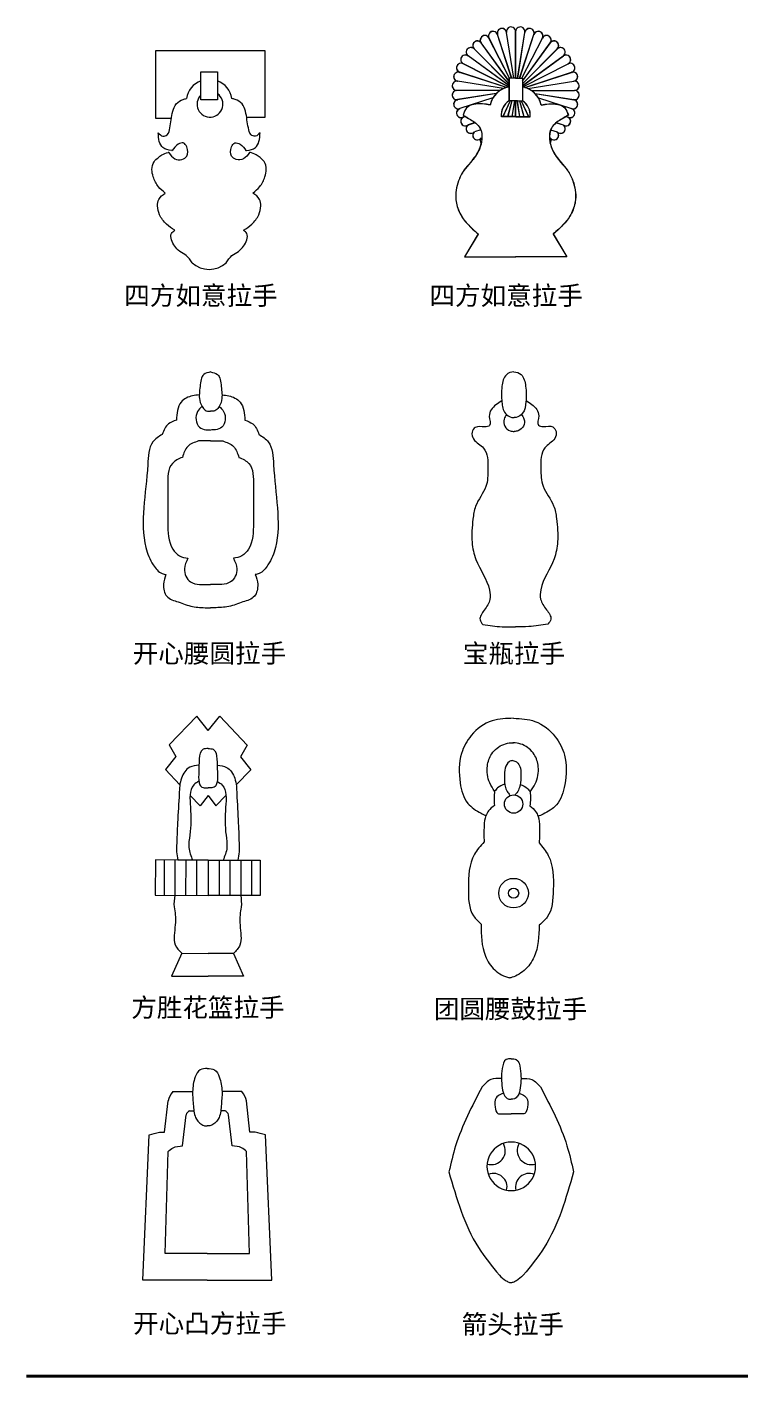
# Model space of a CAD drawing. Header units: millimetres. Extents: x -51923 to -51163, y -26833 to -26390.
# Drawn here: x -51416.6 to -51302.3, y -26832.9 to -26616.9 of the extents above; entities that cross this region are included whole.
import ezdxf

# ---------------------------------------------------------------- set-up
doc = ezdxf.new("R2010")
doc.units = ezdxf.units.MM
doc.header["$LTSCALE"] = 0.35
doc.styles.add('样式 1', font='simhei.ttf')

msp = doc.modelspace()

# ---------------------------------------------------------------- linework, layer by layer
at = {"lineweight": 13}
for p, q in [((-51338.68, -26625.07), (-51339.84, -26617.73)), ((-51338.67, -26625.08), (-51339.83, -26617.75)), ((-51338.37, -26625.07), (-51338.37, -26617.62)), ((-51338.35, -26625.08), (-51338.35, -26617.63)), ((-51338.06, -26625.07), (-51336.9, -26617.73)), ((-51338.04, -26625.08), (-51336.88, -26617.75)), ((-51339.44, -26625.56), (-51343.9, -26619.41)), ((-51339.42, -26625.57), (-51343.89, -26619.43)), ((-51339.37, -26625.07), (-51342.64, -26618.64)), ((-51339.35, -26625.08), (-51342.63, -26618.66)), ((-51339.01, -26625.07), (-51341.28, -26618.08)), ((-51338.99, -26625.08), (-51341.26, -26618.09)), ((-51337.73, -26625.07), (-51335.46, -26618.08)), ((-51337.72, -26625.08), (-51335.45, -26618.09)), ((-51337.37, -26625.07), (-51334.1, -26618.64)), ((-51337.36, -26625.08), (-51334.08, -26618.66)), ((-51337.3, -26625.56), (-51332.84, -26619.41)), ((-51337.29, -26625.57), (-51332.82, -26619.43)), ((-51395.97, -26620.63), (-51378.5, -26620.63)), ((-51395.97, -26631.5), (-51395.97, -26620.63)), ((-51378.5, -26620.63), (-51378.5, -26631.38)), ((-51339.44, -26626.25), (-51345.98, -26621.5)), ((-51339.42, -26626.27), (-51345.97, -26621.51)), ((-51339.44, -26625.96), (-51345.02, -26620.37)), ((-51339.42, -26625.97), (-51345.01, -26620.39)), ((-51337.3, -26625.96), (-51331.72, -26620.37)), ((-51337.3, -26626.25), (-51330.76, -26621.5)), ((-51337.29, -26625.97), (-51331.7, -26620.39)), ((-51337.29, -26626.27), (-51330.74, -26621.51)), ((-51388.75, -26624.03), (-51386.08, -26624.03)), ((-51388.75, -26628.53), (-51388.75, -26624.03)), ((-51386.08, -26624.03), (-51386.08, -26628.53)), ((-51339.86, -26626.54), (-51347.32, -26624.12)), ((-51339.85, -26626.56), (-51347.3, -26624.14)), ((-51339.5, -26626.45), (-51346.75, -26622.75)), ((-51339.48, -26626.47), (-51346.74, -26622.77)), ((-51337.24, -26626.45), (-51329.99, -26622.75)), ((-51337.23, -26626.47), (-51329.97, -26622.77)), ((-51336.88, -26626.54), (-51329.42, -26624.12)), ((-51336.86, -26626.56), (-51329.41, -26624.14)), ((-51340.31, -26626.72), (-51347.66, -26625.55)), ((-51340.29, -26626.74), (-51347.65, -26625.57)), ((-51338.37, -26625.07), (-51339.44, -26625.07)), ((-51339.44, -26625.07), (-51339.44, -26628.71)), ((-51338.35, -26625.08), (-51339.42, -26625.08)), ((-51339.42, -26625.08), (-51339.42, -26628.72)), ((-51338.37, -26625.07), (-51337.3, -26625.07)), ((-51338.35, -26625.08), (-51337.29, -26625.08)), ((-51337.3, -26625.07), (-51337.3, -26628.71)), ((-51337.29, -26625.08), (-51337.29, -26628.72)), ((-51336.41, -26626.72), (-51329.08, -26625.55)), ((-51336.4, -26626.73), (-51329.06, -26625.57)), ((-51386.08, -26628.53), (-51388.75, -26628.53)), ((-51340.89, -26627.03), (-51347.78, -26627.03)), ((-51340.87, -26627.04), (-51347.76, -26627.04)), ((-51341.48, -26627.52), (-51347.66, -26628.5)), ((-51341.46, -26627.54), (-51347.65, -26628.52)), ((-51342.01, -26628.21), (-51347.32, -26629.93)), ((-51342, -26628.23), (-51347.3, -26629.95)), ((-51339.25, -26628.71), (-51340.43, -26631.23)), ((-51339.24, -26628.72), (-51340.41, -26631.25)), ((-51338.99, -26628.71), (-51339.66, -26631.23)), ((-51338.98, -26628.72), (-51339.64, -26631.25)), ((-51338.1, -26628.71), (-51339.44, -26628.71)), ((-51338.09, -26628.72), (-51339.42, -26628.72)), ((-51338.58, -26628.71), (-51338.97, -26631.23)), ((-51338.56, -26628.72), (-51338.96, -26631.25)), ((-51338.37, -26631.23), (-51338.37, -26628.71)), ((-51338.37, -26628.71), (-51337.3, -26628.71)), ((-51338.35, -26631.25), (-51338.35, -26628.72)), ((-51338.35, -26628.72), (-51337.29, -26628.72)), ((-51338.16, -26628.71), (-51337.77, -26631.23)), ((-51338.15, -26628.72), (-51337.75, -26631.25)), ((-51337.75, -26628.71), (-51337.08, -26631.23)), ((-51337.73, -26628.72), (-51337.07, -26631.25)), ((-51337.49, -26628.71), (-51336.31, -26631.23)), ((-51337.47, -26628.72), (-51336.3, -26631.25)), ((-51335.85, -26627.03), (-51328.96, -26627.03)), ((-51335.84, -26627.04), (-51328.95, -26627.04)), ((-51335.26, -26627.52), (-51329.08, -26628.5)), ((-51335.25, -26627.54), (-51329.06, -26628.52)), ((-51334.73, -26628.21), (-51329.42, -26629.93)), ((-51334.71, -26628.23), (-51329.41, -26629.95)), ((-51393.44, -26631.5), (-51395.97, -26631.5)), ((-51378.5, -26631.38), (-51381.41, -26631.38)), ((-51346.44, -26631.2), (-51346.75, -26631.3)), ((-51346.42, -26631.21), (-51346.74, -26631.31)), ((-51344.86, -26632.19), (-51345.98, -26632.56)), ((-51344.84, -26632.21), (-51345.97, -26632.57)), ((-51338.37, -26631.23), (-51340.68, -26631.23)), ((-51338.35, -26631.25), (-51340.66, -26631.25)), ((-51338.37, -26631.23), (-51336.06, -26631.23)), ((-51338.35, -26631.25), (-51336.05, -26631.25)), ((-51331.88, -26632.19), (-51330.78, -26632.55)), ((-51331.86, -26632.21), (-51330.77, -26632.56)), ((-51330.3, -26631.2), (-51330, -26631.29)), ((-51330.29, -26631.21), (-51329.98, -26631.31)), ((-51343.96, -26633.32), (-51344.98, -26633.65)), ((-51343.95, -26633.34), (-51344.97, -26633.67)), ((-51332.78, -26633.33), (-51331.75, -26633.66)), ((-51332.77, -26633.34), (-51331.74, -26633.68)), ((-51344.38, -26650.01), (-51346.56, -26653.66)), ((-51344.36, -26650.03), (-51346.55, -26653.67)), ((-51332.36, -26650.01), (-51330.18, -26653.66)), ((-51332.35, -26650.03), (-51330.16, -26653.67)), ((-51346.56, -26653.66), (-51338.37, -26653.66)), ((-51346.55, -26653.67), (-51338.35, -26653.67)), ((-51330.18, -26653.66), (-51338.37, -26653.66)), ((-51330.16, -26653.67), (-51338.35, -26653.67)), ((-51389.41, -26727.23), (-51393.81, -26731.83)), ((-51387.56, -26729.54), (-51389.41, -26727.23)), ((-51387.56, -26729.54), (-51385.7, -26727.24)), ((-51385.7, -26727.24), (-51381.33, -26731.87)), ((-51393.81, -26731.83), (-51392.77, -26733.72)), ((-51381.33, -26731.87), (-51382.39, -26733.75)), ((-51392.77, -26733.72), (-51394.42, -26735.8)), ((-51382.39, -26733.75), (-51380.75, -26735.84)), ((-51394.42, -26735.8), (-51392.1, -26738.22)), ((-51380.75, -26735.84), (-51383.08, -26738.25)), ((-51390.47, -26739.93), (-51388.86, -26741.61)), ((-51387.56, -26739.94), (-51388.86, -26741.61)), ((-51387.56, -26739.94), (-51386.34, -26741.62)), ((-51384.72, -26739.94), (-51386.34, -26741.62)), ((-51391.81, -26765.2), (-51393.46, -26768.86)), ((-51391.81, -26765.2), (-51387.56, -26765.23)), ((-51383.53, -26765.23), (-51387.56, -26765.23)), ((-51383.53, -26765.23), (-51381.9, -26768.9)), ((-51393.46, -26768.86), (-51387.56, -26768.9)), ((-51381.9, -26768.9), (-51387.56, -26768.9)), ((-51393.25, -26787.37), (-51390.06, -26787.37)), ((-51382.17, -26787.37), (-51385.35, -26787.37)), ((-51394.54, -26793.83), (-51393.99, -26788.85)), ((-51390.54, -26790.46), (-51389.85, -26790.46)), ((-51384.88, -26790.46), (-51385.56, -26790.46)), ((-51380.88, -26793.83), (-51381.43, -26788.85)), ((-51391.66, -26796.07), (-51391.11, -26791.09)), ((-51383.75, -26796.07), (-51384.3, -26791.09)), ((-51398.01, -26817.58), (-51397.01, -26794.3)), ((-51377.4, -26817.58), (-51378.41, -26794.3)), ((-51394.47, -26813.27), (-51393.99, -26796.95)), ((-51380.94, -26813.27), (-51381.42, -26796.95)), ((-51387.71, -26813.27), (-51394.47, -26813.27)), ((-51387.71, -26813.27), (-51380.94, -26813.27)), ((-51387.71, -26817.58), (-51398.01, -26817.58)), ((-51387.71, -26817.58), (-51377.4, -26817.58))]:
    msp.add_line(p, q, dxfattribs=at)
at = {"lineweight": 40, "ltscale": 3}
for p, q in [((-51163.57, -26832.91), (-51416.66, -26832.91)), ((-51163.36, -26832.91), (-51416.45, -26832.91))]:
    msp.add_line(p, q, dxfattribs=at)
at = {"lineweight": 13}
for points in [[(-51387.18, -26683.17), (-51389.11, -26683.17)], [(-51387.18, -26683.17), (-51385.25, -26683.17)], [(-51387.56, -26750.31), (-51390.06, -26750.3), (-51392.42, -26750.28), (-51396, -26750.26), (-51396.03, -26755.91), (-51387.56, -26755.95)], [(-51394.6, -26750.27), (-51394.63, -26755.91)], [(-51392.88, -26750.28), (-51392.91, -26755.92)], [(-51391.15, -26750.29), (-51391.18, -26755.93)], [(-51389.43, -26750.3), (-51389.46, -26755.94)], [(-51387.56, -26750.31), (-51385.19, -26750.31), (-51382.83, -26750.31), (-51379.25, -26750.31), (-51379.25, -26755.95), (-51387.56, -26755.95)], [(-51387.55, -26750.31), (-51387.55, -26755.95)], [(-51385.82, -26750.31), (-51385.82, -26755.95)], [(-51384.1, -26750.31), (-51384.1, -26755.95)], [(-51382.37, -26750.31), (-51382.37, -26755.95)], [(-51380.65, -26750.31), (-51380.65, -26755.95)], [(-51340.97, -26790.94), (-51339.07, -26790.94)], [(-51337.17, -26790.94), (-51339.07, -26790.94)]]:
    msp.add_lwpolyline(points, dxfattribs=at)
for centre, radius in [((-51338.7, -26741.31), 1.47), ((-51338.7, -26755.58), 2.37), ((-51338.7, -26755.58), 0.812)]:
    msp.add_circle(centre, radius, dxfattribs=at)
for centre, radius, start, end in [((-51341.98, -26618.3), 0.741, 17.4831, 207.5169), ((-51341.97, -26618.32), 0.741, 17.4831, 207.5169), ((-51340.57, -26617.84), 0.741, 8.4831, 198.5169), ((-51340.56, -26617.86), 0.741, 8.4831, 198.5169), ((-51339.11, -26617.61), 0.741, 359.4831, 189.5169), ((-51337.63, -26617.61), 0.741, 350.4831, 180.5169), ((-51336.17, -26617.84), 0.741, 341.4831, 171.5169), ((-51336.15, -26617.86), 0.741, 341.4831, 171.5169), ((-51334.76, -26618.3), 0.741, 332.4831, 162.5169), ((-51334.74, -26618.32), 0.741, 332.4831, 162.5169), ((-51344.5, -26619.84), 0.741, 35.4831, 225.5169), ((-51344.49, -26619.86), 0.741, 35.4831, 225.5169), ((-51343.3, -26618.97), 0.741, 26.4831, 216.5169), ((-51343.29, -26618.99), 0.741, 26.4831, 216.5169), ((-51333.44, -26618.97), 0.741, 323.4831, 153.5169), ((-51333.42, -26618.99), 0.741, 323.4831, 153.5169), ((-51332.24, -26619.84), 0.741, 314.4831, 144.5169), ((-51332.22, -26619.86), 0.741, 314.4831, 144.5169), ((-51346.42, -26622.09), 0.741, 53.4831, 243.5169), ((-51346.41, -26622.11), 0.741, 53.4831, 243.5169), ((-51345.55, -26620.89), 0.741, 44.4831, 234.5169), ((-51345.54, -26620.91), 0.741, 44.4831, 234.5169), ((-51331.19, -26620.89), 0.741, 305.4831, 135.5169), ((-51331.17, -26620.91), 0.741, 305.4831, 135.5169), ((-51330.32, -26622.09), 0.741, 296.4831, 126.5169), ((-51330.3, -26622.11), 0.741, 296.4831, 126.5169), ((-51347.55, -26624.82), 0.741, 71.4831, 261.5169), ((-51347.54, -26624.84), 0.741, 71.4831, 261.5169), ((-51347.1, -26623.41), 0.741, 62.4831, 252.5169), ((-51347.08, -26623.43), 0.741, 62.4831, 252.5169), ((-51329.64, -26623.41), 0.741, 287.4831, 117.5169), ((-51329.63, -26623.43), 0.741, 287.4831, 117.5169), ((-51329.19, -26624.82), 0.741, 278.4831, 108.5169), ((-51329.17, -26624.84), 0.741, 278.4831, 108.5169), ((-51387.49, -26628.9), 3.61, 110.3146, 170.884), ((-51387.34, -26628.9), 3.61, 9.116, 69.6854), ((-51347.79, -26626.29), 0.741, 80.4831, 270.5169), ((-51347.77, -26626.3), 0.741, 80.4831, 270.5169), ((-51338.79, -26630.15), 3.76, 99.9664, 167.8922), ((-51338.77, -26630.17), 3.76, 99.9664, 167.8922), ((-51337.95, -26630.15), 3.76, 12.1078, 80.0336), ((-51337.94, -26630.17), 3.76, 12.1078, 80.0336), ((-51328.95, -26626.29), 0.741, 269.4831, 99.5169), ((-51328.94, -26626.3), 0.741, 269.4831, 99.5169), ((-51387.28, -26629.24), 2.07, 134.8869, 54.6435), ((-51347.79, -26627.77), 0.741, 89.4831, 279.5169), ((-51347.77, -26627.78), 0.741, 89.4831, 279.5169), ((-51347.55, -26629.23), 0.741, 98.4831, 288.5169), ((-51347.54, -26629.25), 0.741, 98.4831, 288.5169), ((-51338.07, -26630.95), 2.63, 121.4696, 186.2395), ((-51338.05, -26630.96), 2.63, 121.4696, 186.2395), ((-51338.67, -26630.95), 2.63, 353.7605, 58.5304), ((-51338.66, -26630.96), 2.63, 353.7605, 58.5304), ((-51329.19, -26629.23), 0.741, 251.4831, 81.5169), ((-51329.17, -26629.25), 0.741, 251.4831, 81.5169), ((-51328.95, -26627.77), 0.741, 260.4831, 90.5169), ((-51328.94, -26627.78), 0.741, 260.4831, 90.5169), ((-51347.1, -26630.64), 0.741, 107.4831, 297.5169), ((-51347.08, -26630.66), 0.741, 107.4831, 297.5169), ((-51329.64, -26630.64), 0.741, 242.4831, 72.5169), ((-51329.63, -26630.66), 0.741, 242.4831, 72.5169), ((-51346.42, -26631.96), 0.741, 116.4831, 306.5169), ((-51346.41, -26631.98), 0.741, 116.4831, 306.5169), ((-51345.55, -26633.16), 0.741, 125.4831, 315.5169), ((-51345.54, -26633.18), 0.741, 125.4831, 315.5169), ((-51331.19, -26633.16), 0.741, 224.4831, 54.5169), ((-51331.17, -26633.18), 0.741, 224.4831, 54.5169), ((-51330.32, -26631.96), 0.741, 233.4831, 63.5169), ((-51330.3, -26631.98), 0.741, 233.4831, 63.5169), ((-51344.5, -26634.21), 0.741, 134.4831, 324.5169), ((-51344.49, -26634.23), 0.741, 134.4831, 324.5169), ((-51343.3, -26635.08), 0.741, 143.4831, 217.5094), ((-51343.29, -26635.1), 0.741, 143.4831, 217.5094), ((-51333.44, -26635.08), 0.741, 322.4906, 36.5169), ((-51332.24, -26634.21), 0.741, 215.4831, 45.5169), ((-51333.42, -26635.1), 0.741, 322.4906, 36.5169), ((-51332.22, -26634.23), 0.741, 215.4831, 45.5169), ((-51393.93, -26637.03), 0.0844, 34.076, 107.6457), ((-51393.38, -26636.59), 0.0844, 259.4354, 324.1552), ((-51381.45, -26636.59), 0.0844, 215.8448, 280.5646), ((-51387.41, -26651.64), 4.05, 227.4545, 312.5455), ((-51390.32, -26789.76), 3.78, 140.7777, 166.019), ((-51385.09, -26789.76), 3.78, 13.981, 39.2223), ((-51390.09, -26791.44), 1.08, 114.4066, 161.2592), ((-51385.32, -26791.44), 1.08, 18.7408, 65.5934), ((-51339.08, -26799.33), 3.88, 89.8461, 270.1539), ((-51342.26, -26796.82), 2.24, 252.2747, 31.0975), ((-51339.06, -26799.33), 3.88, 269.8461, 90.1539), ((-51335.88, -26796.82), 2.24, 148.9025, 287.7253), ((-51341.91, -26802.63), 2.16, 346.5576, 112.2459), ((-51336.23, -26802.63), 2.16, 67.7541, 193.4424)]:
    msp.add_arc(centre, radius, start, end, dxfattribs=at)
for points, knots in [([(-51395.56, -26633.8), (-51395.33, -26634.06), (-51394.93, -26634.52), (-51393.87, -26634.12), (-51393.67, -26632.95), (-51393.39, -26631.33), (-51393.19, -26629.36), (-51391.83, -26628.51), (-51391.23, -26628.37), (-51391.05, -26628.33)], [0, 0, 0, 0, 55.502214, 99.321783, 167.657222, 247.562526, 404.334152, 482.692417, 514.054963, 514.054963, 514.054963, 514.054963]), ([(-51379.27, -26633.8), (-51379.49, -26634.06), (-51379.9, -26634.52), (-51380.96, -26634.12), (-51381.16, -26632.95), (-51381.44, -26631.33), (-51381.64, -26629.36), (-51383, -26628.51), (-51383.6, -26628.37), (-51383.77, -26628.33)], [0, 0, 0, 0, 55.502214, 99.321783, 167.657222, 247.562526, 404.334152, 482.692417, 514.054963, 514.054963, 514.054963, 514.054963]), ([(-51393.4, -26636.67), (-51393.93, -26636.57), (-51395.35, -26636.29), (-51395.5, -26634.78), (-51395.56, -26633.8)], [2.912645, 2.912645, 2.912645, 2.912645, 91.755237, 241.813405, 241.813405, 241.813405, 241.813405]), ([(-51381.43, -26636.67), (-51380.9, -26636.57), (-51379.48, -26636.29), (-51379.33, -26634.78), (-51379.27, -26633.8)], [2.912645, 2.912645, 2.912645, 2.912645, 91.755237, 241.813405, 241.813405, 241.813405, 241.813405]), ([(-51394.43, -26643.48), (-51394.82, -26643.16), (-51395.69, -26642.47), (-51396.34, -26641.06), (-51396.67, -26639.67), (-51396.39, -26638.48), (-51395.62, -26637.83), (-51394.9, -26637.26), (-51394.31, -26637.07), (-51393.95, -26636.95)], [0, 0, 0, 0, 89.157961, 195.531003, 265.746073, 342.673592, 396.93835, 440.703054, 506.187979, 506.187979, 506.187979, 506.187979]), ([(-51393.86, -26636.99), (-51393.59, -26637.38), (-51393.08, -26638.1), (-51391.8, -26638.24), (-51390.72, -26637.5), (-51390.82, -26636.27), (-51391.48, -26635.23), (-51392.62, -26635.69), (-51393.05, -26636.27), (-51393.31, -26636.64)], [3.564826, 3.564826, 3.564826, 3.564826, 85.328415, 153.343004, 208.799236, 295.781366, 346.120836, 396.171185, 477.298383, 477.298383, 477.298383, 477.298383]), ([(-51380.97, -26636.99), (-51381.24, -26637.38), (-51381.75, -26638.1), (-51383.03, -26638.24), (-51384.11, -26637.5), (-51384.01, -26636.27), (-51383.35, -26635.23), (-51382.21, -26635.69), (-51381.78, -26636.27), (-51381.52, -26636.64)], [3.564826, 3.564826, 3.564826, 3.564826, 85.328415, 153.343004, 208.799236, 295.781366, 346.120836, 396.171185, 477.298383, 477.298383, 477.298383, 477.298383]), ([(-51380.42, -26643.46), (-51380.02, -26643.14), (-51379.15, -26642.45), (-51378.51, -26641.05), (-51378.18, -26639.66), (-51378.45, -26638.46), (-51379.22, -26637.81), (-51379.95, -26637.24), (-51380.54, -26637.05), (-51380.89, -26636.94)], [0, 0, 0, 0, 89.157961, 195.531003, 265.746073, 342.673592, 396.93835, 440.703054, 506.187979, 506.187979, 506.187979, 506.187979]), ([(-51338.68, -26672.09), (-51339.12, -26672.12), (-51340.22, -26672.5), (-51340.68, -26674.66), (-51340.65, -26676.69), (-51340.34, -26678.68), (-51339.26, -26679.39), (-51338.75, -26679.42), (-51338.63, -26679.42)], [0, 0, 0, 0, 0.0304168, 0.0765454, 0.1351009, 0.1790813, 0.207152, 0.2153391, 0.2153391, 0.2153391, 0.2153391]), ([(-51338.68, -26672.09), (-51338.25, -26672.12), (-51337.15, -26672.47), (-51336.65, -26674.63), (-51336.65, -26676.66), (-51336.94, -26678.65), (-51338, -26679.38), (-51338.52, -26679.42), (-51338.63, -26679.42)], [0, 0, 0, 0, 0.0304168, 0.0765454, 0.1351009, 0.1790813, 0.207152, 0.2153241, 0.2153241, 0.2153241, 0.2153241]), ([(-51389, -26675.8), (-51389.36, -26675.81), (-51390.4, -26675.9), (-51392.46, -26676.93), (-51392.59, -26678.76), (-51392.66, -26679.85)], [0.0147596, 0.0147596, 0.0147596, 0.0147596, 0.0397217, 0.0877683, 0.157971, 0.157971, 0.157971, 0.157971]), ([(-51385.36, -26675.8), (-51385, -26675.81), (-51383.95, -26675.9), (-51381.9, -26676.93), (-51381.77, -26678.76), (-51381.69, -26679.85)], [0.0147596, 0.0147596, 0.0147596, 0.0147596, 0.0397217, 0.0877683, 0.157971, 0.157971, 0.157971, 0.157971]), ([(-51388.57, -26677.63), (-51388.83, -26677.88), (-51389.41, -26678.46), (-51389.66, -26679.76), (-51389.13, -26681.05), (-51388.06, -26681.39), (-51387.44, -26681.41), (-51387.18, -26681.41)], [0.0018226, 0.0018226, 0.0018226, 0.0018226, 0.0263725, 0.0581993, 0.0885982, 0.1132503, 0.1314543, 0.1314543, 0.1314543, 0.1314543]), ([(-51385.79, -26677.63), (-51385.53, -26677.88), (-51384.95, -26678.46), (-51384.7, -26679.76), (-51385.22, -26681.05), (-51386.3, -26681.39), (-51386.92, -26681.41), (-51387.18, -26681.41)], [0.0018226, 0.0018226, 0.0018226, 0.0018226, 0.0263725, 0.0581993, 0.0885982, 0.1132503, 0.1314543, 0.1314543, 0.1314543, 0.1314543]), ([(-51340.6, -26676.74), (-51340.91, -26676.93), (-51341.82, -26677.52), (-51343, -26678.86), (-51342.1, -26680.75), (-51343.6, -26681.04), (-51344.75, -26680.63), (-51345.5, -26681.82), (-51345.09, -26683.29), (-51342.82, -26684.31), (-51342.79, -26687.5), (-51342.84, -26690.78), (-51344.86, -26693.09), (-51345.29, -26696.23), (-51345.52, -26699.1), (-51344.7, -26703.05), (-51342.61, -26705.66), (-51342.33, -26708.75), (-51343.3, -26710.13), (-51344.38, -26711.6), (-51343.81, -26712.31), (-51343.61, -26712.56)], [0.0041923, 0.0041923, 0.0041923, 0.0041923, 0.0303738, 0.0798015, 0.1141627, 0.1326256, 0.1681607, 0.1894757, 0.2152037, 0.2652857, 0.3434157, 0.4101761, 0.4929253, 0.5416945, 0.6276851, 0.6930173, 0.8173398, 0.8519643, 0.8977871, 0.9361438, 0.9568076, 0.9568076, 0.9568076, 0.9568076]), ([(-51336.71, -26676.71), (-51336.39, -26676.9), (-51335.48, -26677.47), (-51334.27, -26678.79), (-51335.15, -26680.7), (-51333.65, -26680.97), (-51332.5, -26680.54), (-51331.74, -26681.72), (-51332.13, -26683.2), (-51334.38, -26684.25), (-51334.37, -26687.45), (-51334.27, -26690.72), (-51332.22, -26693), (-51331.74, -26696.13), (-51331.48, -26699), (-51332.24, -26702.97), (-51334.3, -26705.6), (-51334.53, -26708.7), (-51333.54, -26710.06), (-51332.44, -26711.51), (-51333, -26712.24), (-51333.2, -26712.49)], [0.0041923, 0.0041923, 0.0041923, 0.0041923, 0.0303738, 0.0798015, 0.1141627, 0.1326256, 0.1681607, 0.1894757, 0.2152037, 0.2652857, 0.3434157, 0.4101761, 0.4929253, 0.5416945, 0.6276851, 0.6930173, 0.8173398, 0.8519643, 0.8977871, 0.9361438, 0.9568076, 0.9568076, 0.9568076, 0.9568076]), ([(-51339.83, -26678.94), (-51339.99, -26679.16), (-51340.36, -26679.72), (-51340.28, -26680.87), (-51339.43, -26681.56), (-51338.84, -26681.64), (-51338.62, -26681.64)], [0.00159527, 0.00159527, 0.00159527, 0.00159527, 0.02072163, 0.04744685, 0.07338888, 0.08897217, 0.08897217, 0.08897217, 0.08897217]), ([(-51337.44, -26678.92), (-51337.28, -26679.15), (-51336.9, -26679.69), (-51336.97, -26680.85), (-51337.81, -26681.55), (-51338.39, -26681.64), (-51338.62, -26681.64)], [0.00159527, 0.00159527, 0.00159527, 0.00159527, 0.02072163, 0.04744685, 0.07338888, 0.08897217, 0.08897217, 0.08897217, 0.08897217]), ([(-51343.61, -26712.56), (-51342.59, -26712.72), (-51340.86, -26712.99), (-51339.12, -26712.93), (-51338.4, -26712.95)], [0, 0, 0, 0, 0.0715828, 0.1213259, 0.1213259, 0.1213259, 0.1213259]), ([(-51333.2, -26712.49), (-51334.22, -26712.66), (-51335.94, -26712.96), (-51337.69, -26712.92), (-51338.4, -26712.95)], [0, 0, 0, 0, 0.0715828, 0.1213259, 0.1213259, 0.1213259, 0.1213259]), ([(-51387.58, -26732.44), (-51387.88, -26732.43), (-51388.78, -26732.41), (-51389.06, -26734.34), (-51389.03, -26736.01), (-51389.17, -26737.52), (-51388.78, -26738.61), (-51388.12, -26738.71), (-51387.75, -26738.72), (-51387.56, -26738.73)], [0, 0, 0, 0, 0.0188454, 0.0574461, 0.1051332, 0.1456347, 0.1614667, 0.178295, 0.1873811, 0.1873811, 0.1873811, 0.1873811]), ([(-51387.56, -26732.44), (-51387.27, -26732.44), (-51386.37, -26732.41), (-51386.09, -26734.35), (-51386.13, -26736.02), (-51386, -26737.53), (-51386.4, -26738.61), (-51387.07, -26738.71), (-51387.44, -26738.72), (-51387.56, -26738.73)], [0, 0, 0, 0, 0.0188454, 0.0574461, 0.1051332, 0.1456347, 0.1614667, 0.178295, 0.1873811, 0.1873811, 0.1873811, 0.1873811]), ([(-51338.81, -26734.33), (-51339.03, -26734.38), (-51339.63, -26734.52), (-51340.18, -26735.65), (-51340.19, -26737.06), (-51340.14, -26738.43), (-51339.71, -26739.41), (-51339.37, -26739.78), (-51339.24, -26739.93)], [0.0024834, 0.0024834, 0.0024834, 0.0024834, 0.0172629, 0.0446641, 0.0790991, 0.1171047, 0.1382239, 0.1521065, 0.1521065, 0.1521065, 0.1521065]), ([(-51338.81, -26734.33), (-51338.6, -26734.38), (-51338, -26734.55), (-51337.49, -26735.69), (-51337.52, -26737.1), (-51337.61, -26738.47), (-51338.06, -26739.39), (-51338.37, -26739.73), (-51338.48, -26739.85)], [0.0024834, 0.0024834, 0.0024834, 0.0024834, 0.0172629, 0.0446641, 0.0790991, 0.1171047, 0.1382239, 0.1491176, 0.1491176, 0.1491176, 0.1491176]), ([(-51389.04, -26735.1), (-51389.57, -26735.13), (-51390.84, -26735.26), (-51392.12, -26737.25), (-51392.21, -26740.37), (-51392.47, -26743.99), (-51392.59, -26747.09), (-51392.67, -26749.08), (-51392.51, -26749.84), (-51392.42, -26750.28)], [0.003759, 0.003759, 0.003759, 0.003759, 0.039082, 0.0898486, 0.1481502, 0.2569626, 0.3421217, 0.3639826, 0.3954736, 0.3954736, 0.3954736, 0.3954736]), ([(-51386.12, -26735.11), (-51385.59, -26735.14), (-51384.32, -26735.28), (-51383.06, -26737.28), (-51382.98, -26740.4), (-51382.74, -26744.02), (-51382.64, -26747.12), (-51382.58, -26749.11), (-51382.74, -26749.87), (-51382.83, -26750.31)], [0.003759, 0.003759, 0.003759, 0.003759, 0.039082, 0.0898486, 0.1481502, 0.2569626, 0.3421217, 0.3639826, 0.3954736, 0.3954736, 0.3954736, 0.3954736]), ([(-51389.05, -26737.67), (-51389.36, -26737.84), (-51390.67, -26738.66), (-51390.33, -26742.29), (-51390.31, -26745.42), (-51390.86, -26748.34), (-51390.33, -26749.64), (-51390.06, -26750.3)], [0.006171, 0.006171, 0.006171, 0.006171, 0.0294779, 0.112497, 0.2166054, 0.2633528, 0.3121677, 0.3121677, 0.3121677, 0.3121677]), ([(-51386.12, -26737.68), (-51385.82, -26737.85), (-51384.51, -26738.68), (-51384.87, -26742.31), (-51384.91, -26745.43), (-51384.38, -26748.36), (-51384.92, -26749.65), (-51385.19, -26750.31)], [0.006171, 0.006171, 0.006171, 0.006171, 0.0294779, 0.112497, 0.2166054, 0.2633528, 0.3121677, 0.3121677, 0.3121677, 0.3121677]), ([(-51343.88, -26760.55), (-51343.87, -26762.31), (-51343.86, -26764.98), (-51341.87, -26768.03), (-51340.24, -26768.92), (-51339.37, -26769.16)], [0, 0, 0, 0, 0.1195376, 0.1811675, 0.2432972, 0.2432972, 0.2432972, 0.2432972]), ([(-51334.59, -26760.7), (-51334.66, -26762.46), (-51334.76, -26765.13), (-51336.86, -26768.15), (-51338.75, -26769.07), (-51339.37, -26769.16), (-51339.37, -26769.16)], [0, 0, 0, 0, 0.1195376, 0.1811675, 0.2458053, 0.2592346, 0.2592346, 0.2592346, 0.2592346]), ([(-51339.07, -26782.12), (-51339.36, -26782.11), (-51340.23, -26782.1), (-51340.7, -26784.34), (-51340.65, -26786.17), (-51340.31, -26787.92), (-51339.64, -26788.57), (-51339.25, -26788.58), (-51339.07, -26788.55)], [0, 0, 0, 0, 0.0186816, 0.0553712, 0.1276428, 0.1593729, 0.1751489, 0.1870328, 0.1870328, 0.1870328, 0.1870328]), ([(-51339.07, -26782.12), (-51338.78, -26782.11), (-51337.92, -26782.1), (-51337.45, -26784.34), (-51337.49, -26786.17), (-51337.83, -26787.92), (-51338.51, -26788.57), (-51338.9, -26788.58), (-51339.07, -26788.55)], [0, 0, 0, 0, 0.0186816, 0.0553712, 0.1276428, 0.1593729, 0.1751489, 0.1870328, 0.1870328, 0.1870328, 0.1870328]), ([(-51340.32, -26787.61), (-51340.48, -26787.67), (-51340.91, -26787.86), (-51341.81, -26788.41), (-51341.7, -26789.68), (-51341.5, -26790.79), (-51341.06, -26790.92), (-51340.97, -26790.94)], [0.01494429, 0.01494429, 0.01494429, 0.01494429, 0.02683557, 0.04701668, 0.08270672, 0.10769344, 0.11363664, 0.11363664, 0.11363664, 0.11363664]), ([(-51337.82, -26787.61), (-51337.66, -26787.67), (-51337.23, -26787.86), (-51336.33, -26788.41), (-51336.44, -26789.68), (-51336.64, -26790.79), (-51337.08, -26790.92), (-51337.17, -26790.94)], [0.01494429, 0.01494429, 0.01494429, 0.01494429, 0.02683557, 0.04701668, 0.08270672, 0.10769344, 0.11363664, 0.11363664, 0.11363664, 0.11363664])]:
    msp.add_open_spline(points, degree=3, knots=knots, dxfattribs=at)
for points in [[(-51342.47, -26629.36), (-51343.67, -26629.18), (-51346.22, -26629.82), (-51346.79, -26631)], [(-51342.45, -26629.38), (-51343.66, -26629.2), (-51346.21, -26629.84), (-51346.78, -26631.01)], [(-51334.27, -26629.36), (-51333.07, -26629.18), (-51330.52, -26629.82), (-51329.95, -26631)], [(-51334.26, -26629.38), (-51333.05, -26629.2), (-51330.5, -26629.84), (-51329.93, -26631.01)], [(-51346.79, -26631), (-51345.62, -26631.68), (-51344.09, -26633.05), (-51343.78, -26634.83), (-51344.19, -26636.41), (-51345.61, -26638.56), (-51346.65, -26639.82), (-51347.51, -26641.5), (-51347.94, -26644.51), (-51347.31, -26646.68), (-51346.09, -26648.39), (-51344.38, -26650.01)], [(-51346.78, -26631.01), (-51345.6, -26631.69), (-51344.07, -26633.07), (-51343.77, -26634.85), (-51344.17, -26636.43), (-51345.6, -26638.58), (-51346.64, -26639.84), (-51347.5, -26641.51), (-51347.92, -26644.53), (-51347.29, -26646.69), (-51346.08, -26648.41), (-51344.36, -26650.03)], [(-51329.95, -26631), (-51331.12, -26631.68), (-51332.65, -26633.05), (-51332.96, -26634.83), (-51332.55, -26636.41), (-51331.13, -26638.56), (-51330.09, -26639.82), (-51329.23, -26641.5), (-51328.8, -26644.51), (-51329.43, -26646.68), (-51330.65, -26648.39), (-51332.36, -26650.01)], [(-51329.93, -26631.01), (-51331.11, -26631.69), (-51332.64, -26633.07), (-51332.94, -26634.85), (-51332.54, -26636.43), (-51331.11, -26638.58), (-51330.07, -26639.84), (-51329.21, -26641.51), (-51328.79, -26644.53), (-51329.42, -26646.69), (-51330.63, -26648.41), (-51332.35, -26650.03)], [(-51392.93, -26649.43), (-51394.23, -26648.44), (-51395.35, -26646.94), (-51395.67, -26645.5), (-51395.47, -26644.48), (-51394.43, -26643.48)], [(-51381.9, -26649.43), (-51380.59, -26648.44), (-51379.48, -26646.94), (-51379.16, -26645.5), (-51379.36, -26644.48), (-51380.4, -26643.48)], [(-51390.15, -26654.62), (-51391.07, -26653.46), (-51392.12, -26652.8), (-51392.93, -26651.97), (-51393.45, -26650.95), (-51393.45, -26649.95), (-51392.93, -26649.43)], [(-51384.67, -26654.62), (-51383.76, -26653.46), (-51382.71, -26652.8), (-51381.9, -26651.97), (-51381.38, -26650.95), (-51381.38, -26649.95), (-51381.9, -26649.43)], [(-51387.18, -26672.11), (-51388.26, -26672.5), (-51388.87, -26674.43), (-51388.93, -26676.66), (-51388.32, -26677.97), (-51387.7, -26678.39), (-51387.18, -26678.39)], [(-51387.18, -26672.11), (-51386.1, -26672.5), (-51385.48, -26674.43), (-51385.42, -26676.66), (-51386.04, -26677.97), (-51386.66, -26678.39), (-51387.18, -26678.39)], [(-51392.66, -26679.85), (-51393.91, -26680.42), (-51394.92, -26682.11)], [(-51381.69, -26679.85), (-51380.45, -26680.42), (-51379.44, -26682.11)], [(-51394.92, -26682.11), (-51396.41, -26683.32), (-51397.24, -26686.95), (-51397.86, -26693.89), (-51397.55, -26700.23), (-51396.36, -26703.02), (-51394.94, -26704.39), (-51394.32, -26704.57)], [(-51379.44, -26682.11), (-51377.95, -26683.32), (-51377.11, -26686.95), (-51376.49, -26693.89), (-51376.8, -26700.23), (-51378, -26703.02), (-51379.42, -26704.39), (-51380.04, -26704.57)], [(-51389.11, -26683.17), (-51390.85, -26684.05), (-51391.7, -26685.79)], [(-51385.25, -26683.17), (-51383.51, -26684.05), (-51382.66, -26685.79)], [(-51391.7, -26685.79), (-51393.3, -26686.75), (-51394.03, -26690.35), (-51394.03, -26696.3), (-51393.23, -26700.49), (-51392.17, -26701.56), (-51390.81, -26701.95)], [(-51382.66, -26685.79), (-51381.06, -26686.75), (-51380.33, -26690.35), (-51380.33, -26696.3), (-51381.12, -26700.49), (-51382.19, -26701.56), (-51383.54, -26701.95)], [(-51390.81, -26701.95), (-51391.37, -26703.63), (-51390.38, -26705.74), (-51388.98, -26706.13), (-51387.18, -26706.13)], [(-51383.54, -26701.95), (-51382.98, -26703.63), (-51383.98, -26705.74), (-51385.38, -26706.13), (-51387.18, -26706.13)], [(-51394.32, -26704.57), (-51394.71, -26706.11), (-51394.18, -26708.03), (-51392.35, -26708.94)], [(-51380.04, -26704.57), (-51379.65, -26706.11), (-51380.18, -26708.03), (-51382.01, -26708.94)], [(-51392.35, -26708.94), (-51390.08, -26709.67), (-51387.77, -26709.87), (-51387.18, -26709.87)], [(-51382.01, -26708.94), (-51384.28, -26709.67), (-51386.59, -26709.87), (-51387.18, -26709.87)], [(-51338.7, -26727.58), (-51342.12, -26727.97), (-51345.47, -26730.31), (-51347.02, -26733.2), (-51347.25, -26737.93), (-51346.02, -26741.21), (-51343.91, -26742.77), (-51343.13, -26743.16)], [(-51338.7, -26727.58), (-51335.29, -26728.08), (-51332.03, -26730.53), (-51330.57, -26733.47), (-51330.5, -26738.2), (-51331.83, -26741.44), (-51333.99, -26742.93), (-51334.78, -26743.3)], [(-51341.73, -26739.27), (-51342.51, -26737.93), (-51342.9, -26735.21), (-51342.18, -26733.26), (-51340.28, -26731.75), (-51339.09, -26731.51), (-51338.7, -26731.51)], [(-51336.05, -26739.36), (-51335.23, -26738.05), (-51334.75, -26735.34), (-51335.41, -26733.37), (-51337.26, -26731.8), (-51338.44, -26731.52), (-51338.83, -26731.5)], [(-51340.11, -26738.12), (-51341.27, -26738.72), (-51341.73, -26739.27)], [(-51337.63, -26738.16), (-51336.5, -26738.8), (-51336.05, -26739.36)], [(-51341.73, -26739.27), (-51341.82, -26740.32), (-51341.78, -26741.53)], [(-51336.05, -26739.36), (-51336, -26740.42), (-51336.08, -26741.62)], [(-51341.78, -26741.53), (-51342.71, -26742.4), (-51343.13, -26743.16), (-51343.42, -26744.8), (-51343.42, -26747.37)], [(-51336.08, -26741.62), (-51335.17, -26742.52), (-51334.78, -26743.3), (-51334.54, -26744.94), (-51334.62, -26747.52)], [(-51343.42, -26747.37), (-51344.97, -26749.36), (-51345.94, -26754.83), (-51345.1, -26759.23), (-51343.88, -26760.55)], [(-51334.62, -26747.52), (-51333.15, -26749.55), (-51332.35, -26755.05), (-51333.32, -26759.42), (-51334.59, -26760.7)], [(-51392.91, -26755.92), (-51393.02, -26757.79), (-51392.83, -26759.02), (-51393, -26762.36), (-51392.84, -26763.86), (-51391.81, -26765.2)], [(-51382.37, -26755.95), (-51382.28, -26757.82), (-51382.47, -26759.05), (-51382.32, -26762.39), (-51382.49, -26763.89), (-51383.53, -26765.23)], [(-51387.71, -26783.64), (-51388.86, -26783.87), (-51389.63, -26785.01), (-51390.06, -26787.37), (-51389.93, -26789.69), (-51389.46, -26791.76), (-51388.89, -26792.42), (-51388.27, -26792.79), (-51387.71, -26792.86)], [(-51387.71, -26783.64), (-51386.55, -26783.87), (-51385.79, -26785.01), (-51385.35, -26787.37), (-51385.49, -26789.69), (-51385.95, -26791.76), (-51386.52, -26792.42), (-51387.14, -26792.79), (-51387.71, -26792.86)], [(-51340.63, -26785.28), (-51342.36, -26785.44), (-51343.74, -26786.62)], [(-51337.51, -26785.28), (-51335.78, -26785.44), (-51334.4, -26786.62)], [(-51343.74, -26786.62), (-51347.98, -26796.04), (-51349.05, -26800.21)], [(-51334.4, -26786.62), (-51330.16, -26796.04), (-51329.1, -26800.21)], [(-51397.01, -26794.3), (-51395.35, -26793.88), (-51394.54, -26793.83)], [(-51378.41, -26794.3), (-51380.07, -26793.88), (-51380.88, -26793.83)], [(-51393.99, -26796.95), (-51393.18, -26796.34), (-51391.66, -26796.07)], [(-51381.42, -26796.95), (-51382.23, -26796.34), (-51383.75, -26796.07)], [(-51349.05, -26800.21), (-51344.34, -26812.31), (-51340.98, -26816.78)], [(-51329.1, -26800.21), (-51333.8, -26812.31), (-51337.16, -26816.78)], [(-51340.98, -26816.78), (-51339.9, -26817.65), (-51339.6, -26817.82), (-51339.07, -26817.99)], [(-51337.16, -26816.78), (-51338.25, -26817.65), (-51338.54, -26817.82), (-51339.07, -26817.99)]]:
    msp.add_spline(points, degree=3, dxfattribs=at)

# ---------------------------------------------------------------- texts
at = {"lineweight": 9, "char_height": 3, "width": 203.6821, "attachment_point": 1, "style": '样式 1'}
for s, insert in [('{\\fSimSun|b0|i0|c134|p2;\\C0;四方如意拉手}', (-51401, -26658.38)), ('{\\fSimSun|b0|i0|c134|p2;\\C0;四方如意拉手}', (-51352.17, -26658.38)), ('{\\fSimSun|b0|i0|c134|p2;\\C0;开心腰圆拉手}', (-51399.64, -26715.68)), ('{\\fSimSun|b0|i0|c134|p2;\\C0;宝瓶拉手}', (-51346.83, -26715.7)), ('{\\fSimSun|b0|i0|c134|p2;\\C0;方胜花篮拉手}', (-51399.88, -26772.39)), ('{\\fSimSun|b0|i0|c134|p2;\\C0;团圆腰鼓拉手}', (-51351.47, -26772.62)), ('{\\fSimSun|b0|i0|c134|p2;\\C0;开心凸方拉手}', (-51399.59, -26822.98)), ('{\\fSimSun|b0|i0|c134|p2;\\C0;箭头拉手}', (-51347.01, -26823.12))]:
    msp.add_mtext(s, dxfattribs=dict(at, insert=insert))

doc.saveas('drawing.dxf')
